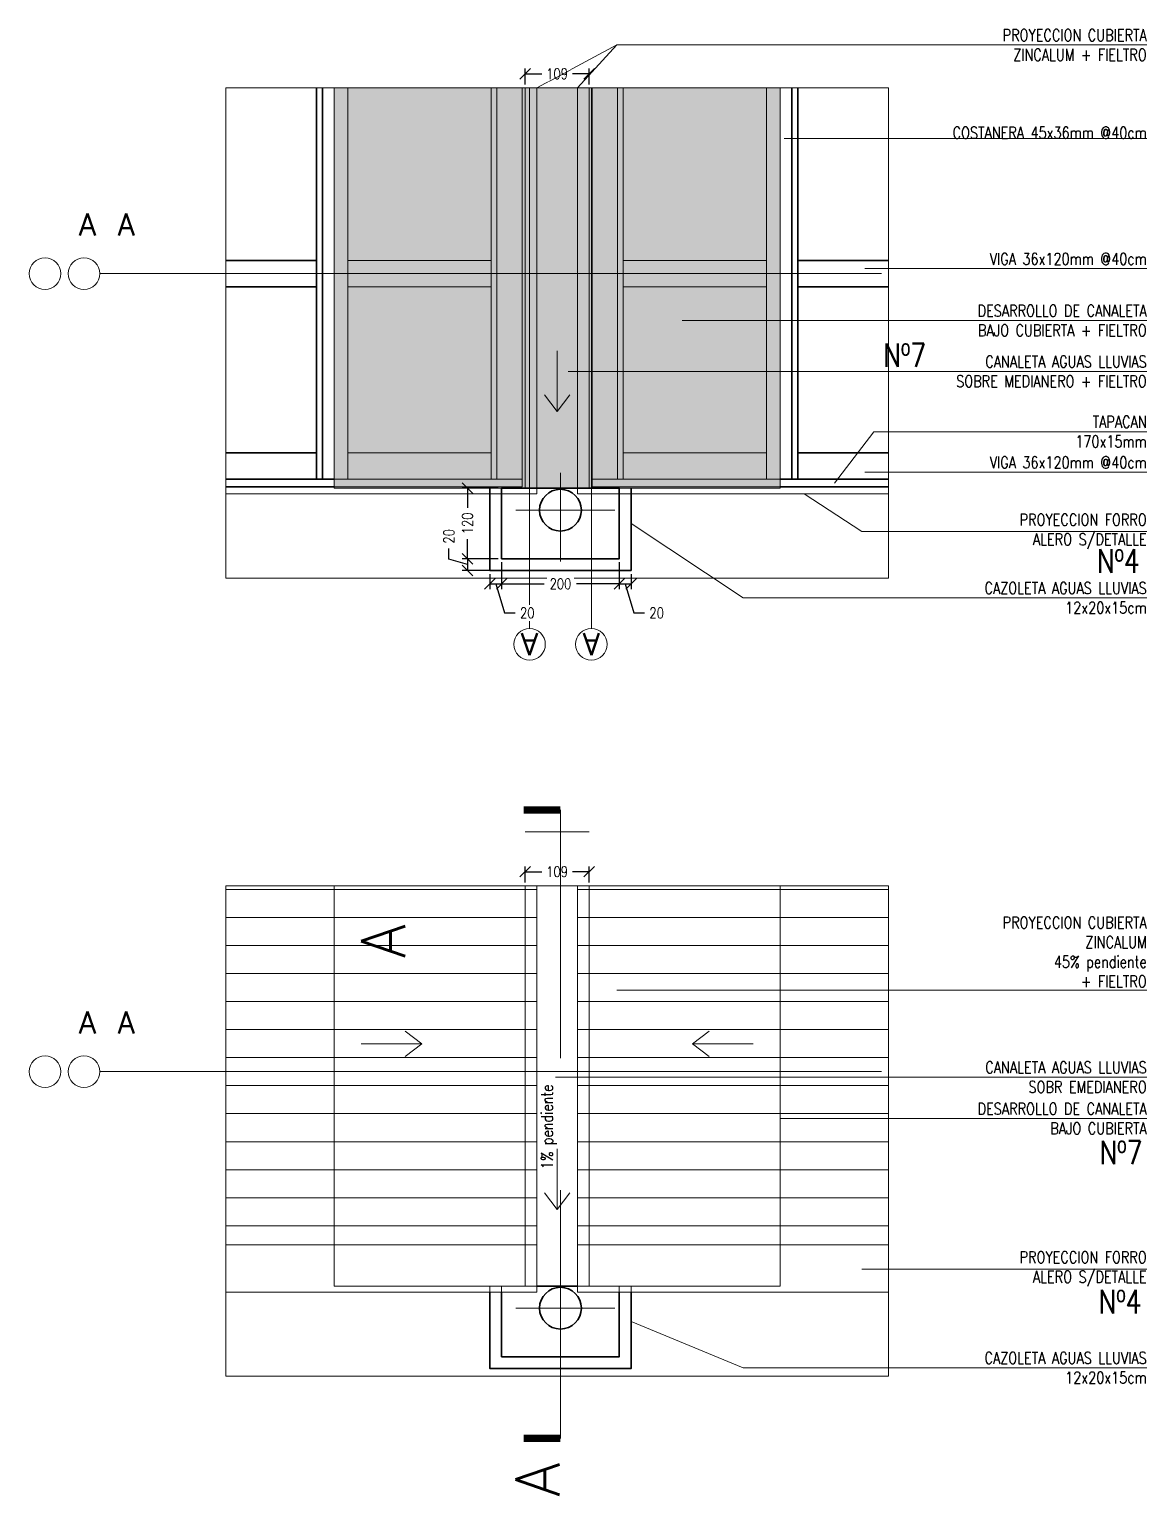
# Model space of a CAD drawing. Header units: metres. Extents: x -2 to 612, y -64 to 156.
# Drawn here: x 505.345 to 507.244, y -3.838 to -1.348 of the extents above; entities that cross this region are included whole.
import ezdxf
from ezdxf.enums import TextEntityAlignment as Align

# ---------------------------------------------------------------- set-up
doc = ezdxf.new("R2010")
doc.units = ezdxf.units.M
doc.header["$LTSCALE"] = 5
doc.header["$MEASUREMENT"] = 0
doc.linetypes.add('HIDDEN', pattern=[0.375, 0.25, -0.125])
doc.layers.get('0').update_dxf_attribs({"color": 30})
doc.layers.get('DEFPOINTS').update_dxf_attribs({"color": 210})
doc.layers.add('_AUX', color=210, linetype='Continuous', lineweight=18, plot=False)
for name, color, linetype, lineweight in [('A-ANNO-DIMS', 3, 'Continuous', 18), ('A-ANNO-SYMB', 3, 'Continuous', 18), ('A-ANNO-TEXT', 3, 'Continuous', 18), ('A-DETL-PATT', 8, 'Continuous', 18), ('A-ELEV-IDEN', 3, 'Continuous', 18), ('A-SECT-MCUT', 7, 'Continuous', 35)]:
    doc.layers.add(name, color=color, linetype=linetype, lineweight=lineweight)
doc.styles.add('E-ROMANS', font='romans.shx', dxfattribs={"width": 0.8})
doc.dimstyles.new('E-0010_TICK_18', dxfattribs={"dimscale": 0.001, "dimtxt": 18, "dimasz": 18, "dimexe": 9, "dimexo": 6, "dimgap": 9, "dimtad": 0, "dimdec": 0, "dimlfac": 1000, "dimzin": 0, "dimdsep": 46, "dimtxsty": 'E-ROMANS', "dimblk": 'OBLIQUE', "dimcen": 9, "dimclrd": 256, "dimclre": 256, "dimclrt": 256, "dimadec": 0, "dimazin": 0, "dimtfac": 1, "dimtdec": 0, "dimtmove": 1, "dimatfit": 3, "dimldrblk": 'OPEN90', "dimfxl": 1, "dimtfill": 1, "dimtolj": 1, "dimtzin": 0, "dimarcsym": 0})

# ---------------------------------------------------------------- blocks, each defined once
blk = doc.blocks.new('_Oblique')
at = {"color": 0, "linetype": 'ByBlock', "lineweight": -2}
blk.add_line((-0.5, -0.5), (0.5, 0.5), dxfattribs=at)
blk = doc.blocks.new('*D998')
at = {"layer": 'A-ANNO-DIMS', "lineweight": -2, "transparency": 16777216}
for p, q in [((506.1871, -1.4416), (506.1871, -1.4144)), ((506.2962, -1.4416), (506.2962, -1.4144)), ((506.1871, -1.4234), (506.2155, -1.4234)), ((506.2962, -1.4234), (506.2678, -1.4234))]:
    blk.add_line(p, q, dxfattribs=at)
at = {"layer": 'DEFPOINTS', "color": 0, "transparency": 16777216}
for p in [(506.2962, -1.4234), (506.1871, -1.4476), (506.2962, -1.4476)]:
    blk.add_point(p, dxfattribs=at)
at = {"layer": 'A-ANNO-DIMS', "lineweight": -2, "transparency": 16777216, "xscale": 0.018, "yscale": 0.018, "zscale": 0.018, "rotation": 180}
blk.add_blockref('_Oblique', (506.1871, -1.4234), dxfattribs=at)
at = {"layer": 'A-ANNO-DIMS', "lineweight": -2, "transparency": 16777216, "xscale": 0.018, "yscale": 0.018, "zscale": 0.018}
blk.add_blockref('_Oblique', (506.2962, -1.4234), dxfattribs=at)
at = {"layer": 'A-ANNO-DIMS', "transparency": 16777216, "insert": (506.2416, -1.4234), "char_height": 0.018, "attachment_point": 5, "style": 'E-ROMANS', "bg_fill": 3, "box_fill_scale": 1.25, "bg_fill_color": 256, "bg_fill_true_color": 13158600, "bg_fill_transparency": 0}
blk.add_mtext('\\A1;109', dxfattribs=at)
blk = doc.blocks.new('_Open90')
at = {"color": 0, "linetype": 'ByBlock', "lineweight": -2}
for p, q in [((0, 0), (-1, 0)), ((-0.5, 0.5), (0, 0)), ((0, 0), (-0.5, -0.5))]:
    blk.add_line(p, q, dxfattribs=at)
blk = doc.blocks.new('*D999')
at = {"layer": 'A-ANNO-DIMS', "lineweight": -2, "transparency": 16777216}
for p, q in [((506.1413, -2.1277), (506.0802, -2.1277)), ((506.0892, -2.1277), (506.0892, -2.1612)), ((506.0892, -2.2477), (506.0892, -2.2142)), ((506.1413, -2.2477), (506.0802, -2.2477))]:
    blk.add_line(p, q, dxfattribs=at)
at = {"layer": 'DEFPOINTS', "color": 0, "transparency": 16777216}
for p in [(506.1473, -2.1277), (506.0892, -2.2477), (506.1473, -2.2477)]:
    blk.add_point(p, dxfattribs=at)
at = {"layer": 'A-ANNO-DIMS', "lineweight": -2, "transparency": 16777216, "xscale": 0.018, "yscale": 0.018, "zscale": 0.018}
for p, rotation in [((506.0892, -2.1277), 90), ((506.0892, -2.2477), 270)]:
    blk.add_blockref('_Oblique', p, dxfattribs=dict(at, rotation=rotation))
at = {"layer": 'A-ANNO-DIMS', "transparency": 16777216, "insert": (506.0892, -2.1877), "char_height": 0.018, "attachment_point": 5, "rotation": 90, "style": 'E-ROMANS', "bg_fill": 3, "box_fill_scale": 1.25, "bg_fill_color": 256, "bg_fill_true_color": 13158600, "bg_fill_transparency": 0}
blk.add_mtext('\\A1;120', dxfattribs=at)
blk = doc.blocks.new('*D1000')
at = {"layer": 'A-ANNO-DIMS', "lineweight": -2, "transparency": 16777216}
for p, q in [((506.0577, -2.2482), (506.0577, -2.2302)), ((506.0892, -2.2577), (506.0577, -2.2482)), ((506.1413, -2.2477), (506.0802, -2.2477)), ((506.0892, -2.2477), (506.0892, -2.2677)), ((506.1413, -2.2677), (506.0802, -2.2677))]:
    blk.add_line(p, q, dxfattribs=at)
at = {"layer": 'DEFPOINTS', "color": 0, "transparency": 16777216}
for p in [(506.1473, -2.2477), (506.0892, -2.2677), (506.1473, -2.2677)]:
    blk.add_point(p, dxfattribs=at)
at = {"layer": 'A-ANNO-DIMS', "lineweight": -2, "transparency": 16777216, "xscale": 0.018, "yscale": 0.018, "zscale": 0.018, "rotation": 270}
blk.add_blockref('_Oblique', (506.0892, -2.2677), dxfattribs=at)
at = {"layer": 'A-ANNO-DIMS', "transparency": 16777216, "insert": (506.0577, -2.2096), "char_height": 0.018, "attachment_point": 5, "rotation": 90, "style": 'E-ROMANS', "bg_fill": 3, "box_fill_scale": 1.25, "bg_fill_color": 256, "bg_fill_true_color": 13158600, "bg_fill_transparency": 0}
blk.add_mtext('\\A1;20', dxfattribs=at)
at = {"layer": 'A-ANNO-DIMS', "lineweight": -2, "transparency": 16777216, "xscale": 0.018, "yscale": 0.018, "zscale": 0.018, "rotation": 90}
blk.add_blockref('_Oblique', (506.0892, -2.2477), dxfattribs=at)
blk = doc.blocks.new('*D1001')
at = {"layer": 'A-ANNO-DIMS', "lineweight": -2, "transparency": 16777216}
for p, q in [((506.1473, -2.2537), (506.1473, -2.2993)), ((506.1273, -2.2737), (506.1273, -2.2993)), ((506.1273, -2.2903), (506.1473, -2.2903)), ((506.1373, -2.2903), (506.1521, -2.3398)), ((506.1521, -2.3398), (506.1701, -2.3398))]:
    blk.add_line(p, q, dxfattribs=at)
at = {"layer": 'DEFPOINTS', "color": 0, "transparency": 16777216}
for p in [(506.1473, -2.2477), (506.1273, -2.2677), (506.1473, -2.2903)]:
    blk.add_point(p, dxfattribs=at)
at = {"layer": 'A-ANNO-DIMS', "lineweight": -2, "transparency": 16777216, "xscale": 0.018, "yscale": 0.018, "zscale": 0.018, "rotation": 180}
blk.add_blockref('_Oblique', (506.1273, -2.2903), dxfattribs=at)
at = {"layer": 'A-ANNO-DIMS', "lineweight": -2, "transparency": 16777216, "xscale": 0.018, "yscale": 0.018, "zscale": 0.018}
blk.add_blockref('_Oblique', (506.1473, -2.2903), dxfattribs=at)
at = {"layer": 'A-ANNO-DIMS', "transparency": 16777216, "insert": (506.1908, -2.3398), "char_height": 0.018, "attachment_point": 5, "style": 'E-ROMANS', "bg_fill": 3, "box_fill_scale": 1.25, "bg_fill_color": 256, "bg_fill_true_color": 13158600, "bg_fill_transparency": 0}
blk.add_mtext('\\A1;20', dxfattribs=at)
blk = doc.blocks.new('*D1002')
at = {"layer": 'A-ANNO-DIMS', "lineweight": -2, "transparency": 16777216}
for p, q in [((506.1473, -2.2537), (506.1473, -2.2993)), ((506.3473, -2.2537), (506.3473, -2.2993)), ((506.1473, -2.2903), (506.2197, -2.2903)), ((506.3473, -2.2903), (506.2748, -2.2903))]:
    blk.add_line(p, q, dxfattribs=at)
at = {"layer": 'DEFPOINTS', "color": 0, "transparency": 16777216}
for p in [(506.1473, -2.2477), (506.3473, -2.2477), (506.3473, -2.2903)]:
    blk.add_point(p, dxfattribs=at)
at = {"layer": 'A-ANNO-DIMS', "lineweight": -2, "transparency": 16777216, "xscale": 0.018, "yscale": 0.018, "zscale": 0.018, "rotation": 180}
blk.add_blockref('_Oblique', (506.1473, -2.2903), dxfattribs=at)
at = {"layer": 'A-ANNO-DIMS', "lineweight": -2, "transparency": 16777216, "xscale": 0.018, "yscale": 0.018, "zscale": 0.018}
blk.add_blockref('_Oblique', (506.3473, -2.2903), dxfattribs=at)
at = {"layer": 'A-ANNO-DIMS', "transparency": 16777216, "insert": (506.2473, -2.2903), "char_height": 0.018, "attachment_point": 5, "style": 'E-ROMANS', "bg_fill": 3, "box_fill_scale": 1.25, "bg_fill_color": 256, "bg_fill_true_color": 13158600, "bg_fill_transparency": 0}
blk.add_mtext('\\A1;200', dxfattribs=at)
blk = doc.blocks.new('*D1003')
at = {"layer": 'A-ANNO-DIMS', "lineweight": -2, "transparency": 16777216}
for p, q in [((506.3473, -2.2537), (506.3473, -2.2993)), ((506.3473, -2.2903), (506.3673, -2.2903)), ((506.3573, -2.2903), (506.3721, -2.3398)), ((506.3673, -2.2737), (506.3673, -2.2993)), ((506.3721, -2.3398), (506.3901, -2.3398))]:
    blk.add_line(p, q, dxfattribs=at)
at = {"layer": 'DEFPOINTS', "color": 0, "transparency": 16777216}
for p in [(506.3473, -2.2477), (506.3673, -2.2677), (506.3673, -2.2903)]:
    blk.add_point(p, dxfattribs=at)
at = {"layer": 'A-ANNO-DIMS', "lineweight": -2, "transparency": 16777216, "xscale": 0.018, "yscale": 0.018, "zscale": 0.018, "rotation": 180}
blk.add_blockref('_Oblique', (506.3473, -2.2903), dxfattribs=at)
at = {"layer": 'A-ANNO-DIMS', "lineweight": -2, "transparency": 16777216, "xscale": 0.018, "yscale": 0.018, "zscale": 0.018}
blk.add_blockref('_Oblique', (506.3673, -2.2903), dxfattribs=at)
at = {"layer": 'A-ANNO-DIMS', "transparency": 16777216, "insert": (506.4108, -2.3398), "char_height": 0.018, "attachment_point": 5, "style": 'E-ROMANS', "bg_fill": 3, "box_fill_scale": 1.25, "bg_fill_color": 256, "bg_fill_true_color": 13158600, "bg_fill_transparency": 0}
blk.add_mtext('\\A1;20', dxfattribs=at)
blk = doc.blocks.new('*D1004')
at = {"layer": 'A-ANNO-DIMS', "lineweight": -2, "transparency": 16777216}
for p, q in [((506.1871, -2.7979), (506.1871, -2.7706)), ((506.1871, -2.7796), (506.2155, -2.7796)), ((506.2962, -2.7796), (506.2678, -2.7796)), ((506.2962, -2.7979), (506.2962, -2.7706))]:
    blk.add_line(p, q, dxfattribs=at)
at = {"layer": 'DEFPOINTS', "color": 0, "transparency": 16777216}
for p in [(506.2962, -2.7796), (506.1871, -2.8039), (506.2962, -2.8039)]:
    blk.add_point(p, dxfattribs=at)
at = {"layer": 'A-ANNO-DIMS', "lineweight": -2, "transparency": 16777216, "xscale": 0.018, "yscale": 0.018, "zscale": 0.018, "rotation": 180}
blk.add_blockref('_Oblique', (506.1871, -2.7796), dxfattribs=at)
at = {"layer": 'A-ANNO-DIMS', "lineweight": -2, "transparency": 16777216, "xscale": 0.018, "yscale": 0.018, "zscale": 0.018}
blk.add_blockref('_Oblique', (506.2962, -2.7796), dxfattribs=at)
at = {"layer": 'A-ANNO-DIMS', "transparency": 16777216, "insert": (506.2416, -2.7796), "char_height": 0.018, "attachment_point": 5, "style": 'E-ROMANS', "bg_fill": 3, "box_fill_scale": 1.25, "bg_fill_color": 256, "bg_fill_true_color": 13158600, "bg_fill_transparency": 0}
blk.add_mtext('\\A1;109', dxfattribs=at)

msp = doc.modelspace()

# ---------------------------------------------------------------- hatches: boundary and pattern name
at = {"layer": 'A-DETL-PATT'}
h = msp.add_hatch(color=256, dxfattribs=at)
h.paths.add_polyline_path([(506.62061, -1.44759), (506.29615, -1.44759), (506.29615, -1.89234), (506.62061, -1.89234)])
h.paths.add_polyline_path([(506.62061, -1.89234), (506.29615, -1.89234), (506.29615, -2.12769), (506.34725, -2.12769), (506.62061, -2.12769)])
h.paths.add_polyline_path([(506.18715, -1.44759), (505.86269, -1.44759), (505.86269, -2.12769), (506.14725, -2.12769), (506.18715, -2.12769)])
msp.add_hatch(color=256, dxfattribs=at).paths.add_polyline_path([(506.29615, -1.44759), (506.18715, -1.44759), (506.18715, -2.12769), (506.29615, -2.12769)])
h = msp.add_hatch(dxfattribs=at)
h.set_pattern_fill('LINE', color=256, scale=0.015, style=0)
h.set_pattern_definition([(0, (0, 0), (0, 0.047625), [])])
h.paths.add_polyline_path([(506.20715, -2.80387), (505.67876, -2.80387), (505.67876, -3.41397), (506.20715, -3.41397)])

# ---------------------------------------------------------------- linework, layer by layer
at = {"layer": '_AUX'}
for points in [[(505.67876, -1.44759), (506.80454, -1.44759), (506.80454, -2.28093), (505.67876, -2.28093)], [(505.67876, -2.80387), (506.80454, -2.80387), (506.80454, -3.63722), (505.67876, -3.63722)]]:
    msp.add_lwpolyline(points, close=True, dxfattribs=at)
for points in [[(506.24725, -2.10149), (506.24725, -2.25268)], [(506.33992, -2.16519), (506.1714, -2.16519)], [(506.18715, -2.71164), (506.29615, -2.71164)], [(506.24725, -3.45777), (506.24725, -3.60896)], [(506.33992, -3.52147), (506.1714, -3.52147)]]:
    msp.add_lwpolyline(points, dxfattribs=at)
at = {"layer": 'A-ANNO-SYMB'}
for p, q in [((505.86269, -2.12769), (505.86269, -1.44759)), ((506.62061, -2.12769), (506.62061, -1.44759)), ((506.62061, -2.12769), (506.62061, -1.44759)), ((506.62061, -2.12769), (506.34725, -2.12769)), ((506.20715, -3.49397), (506.20715, -2.80387)), ((506.27615, -3.49397), (506.27615, -2.80387)), ((506.24725, -3.32081), (506.24725, -3.74288))]:
    msp.add_line(p, q, dxfattribs=at)
at = {"layer": 'A-ANNO-SYMB', "ltscale": 10}
for p, q in [((506.19473, -2.36631), (506.19473, -1.44759)), ((506.29977, -1.44759), (506.29977, -2.36631)), ((506.79278, -1.76319), (505.46425, -1.76319)), ((506.79278, -3.11947), (505.46425, -3.11947))]:
    msp.add_line(p, q, dxfattribs=at)
at = {"layer": 'A-ANNO-SYMB', "linetype": 'HIDDEN', "ltscale": 10}
for p, q in [((506.24165, -1.89423), (506.24165, -1.99727)), ((506.24165, -1.99727), (506.22032, -1.96938)), ((506.24165, -1.99727), (506.26298, -1.96938)), ((506.01143, -3.0721), (505.98354, -3.05076)), ((506.47187, -3.0721), (506.49976, -3.05076)), ((505.90839, -3.0721), (506.01143, -3.0721)), ((506.01143, -3.0721), (505.98354, -3.09343)), ((506.57491, -3.0721), (506.47187, -3.0721)), ((506.47187, -3.0721), (506.49976, -3.09343)), ((506.24165, -3.25051), (506.24165, -3.35355)), ((506.24165, -3.35355), (506.22032, -3.32566)), ((506.24165, -3.35355), (506.26298, -3.32566))]:
    msp.add_line(p, q, dxfattribs=at)
at = {"layer": 'A-ANNO-SYMB'}
for points in [[(506.18715, -1.44759), (506.18715, -2.12769)], [(506.29615, -1.44759), (506.29615, -2.12769)], [(506.14725, -2.12769), (505.86269, -2.12769)], [(505.67876, -3.41397), (506.20715, -3.41397)], [(506.80454, -3.41397), (506.27615, -3.41397)], [(505.67876, -3.49397), (506.20715, -3.49397)], [(506.80454, -3.49397), (506.27615, -3.49397)]]:
    msp.add_lwpolyline(points, dxfattribs=at)
at = {"layer": 'A-ANNO-SYMB', "const_width": 0.0125}
for points in [[(506.24725, -2.67467), (506.18475, -2.67467)], [(506.24725, -3.74288), (506.18475, -3.74288)]]:
    msp.add_lwpolyline(points, dxfattribs=at)
at = {"layer": 'A-ANNO-SYMB'}
for centre in [(505.37138, -1.76319), (505.43743, -1.76319), (506.19473, -2.39312), (506.29977, -2.39312), (505.37138, -3.11947), (505.43743, -3.11947)]:
    msp.add_circle(centre, 0.02682, dxfattribs=at)
at = {"layer": 'A-ANNO-TEXT'}
for points in [[(507.24357, -1.37458), (506.92564, -1.37458), (506.343, -1.37458)], [(507.24357, -1.5336), (506.92564, -1.5336), (506.62719, -1.5336)], [(507.24357, -1.75451), (506.76455, -1.75451)], [(507.24357, -1.84293), (506.45384, -1.84293)], [(507.24357, -1.9294), (506.26044, -1.9294)], [(506.71319, -2.11941), (506.77968, -2.03177)], [(507.24357, -2.03177), (506.77968, -2.03177)], [(507.24357, -2.10041), (506.76455, -2.10041)], [(506.7593, -2.20145), (506.66131, -2.13769)], [(507.24357, -2.20145), (506.7593, -2.20145)], [(507.24357, -2.31421), (506.55769, -2.31421)], [(507.24357, -2.98101), (506.92564, -2.98101), (506.343, -2.98101)], [(507.24357, -3.12883), (506.23902, -3.12883)], [(507.24357, -3.19921), (506.62061, -3.19921)], [(507.24357, -3.45488), (506.7593, -3.45488)], [(506.36725, -3.54397), (506.55769, -3.62273)], [(507.24357, -3.62273), (506.55769, -3.62273)]]:
    msp.add_lwpolyline(points, dxfattribs=at)
at = {"layer": 'A-ELEV-IDEN', "ltscale": 10}
for p, q in [((505.88584, -1.44759), (505.88584, -2.11269)), ((506.12932, -1.44759), (506.12932, -2.11269)), ((506.13932, -1.44759), (506.13932, -2.11269)), ((506.18215, -1.44759), (506.18215, -2.11269)), ((506.20715, -2.13769), (506.20715, -1.44759)), ((506.27615, -2.13769), (506.27615, -1.44759)), ((506.34398, -1.44759), (506.34398, -2.11269)), ((506.35398, -1.44759), (506.35398, -2.11269)), ((506.59746, -1.44759), (506.59746, -2.11269)), ((505.86269, -3.48397), (505.86269, -2.80387)), ((506.62061, -3.48397), (506.62061, -2.80387)), ((506.27615, -3.48397), (506.34725, -3.48397)), ((506.34725, -3.48397), (506.34725, -3.49397)), ((506.36725, -3.48397), (506.36725, -3.49397))]:
    msp.add_line(p, q, dxfattribs=at)
for points in [[(506.12932, -1.74069), (505.88584, -1.74069)], [(506.35398, -1.74069), (506.59746, -1.74069)], [(506.12932, -1.78569), (505.88584, -1.78569)], [(506.35398, -1.78569), (506.59746, -1.78569)], [(506.12932, -2.06769), (505.88584, -2.06769)], [(506.35398, -2.06769), (506.59746, -2.06769)], [(505.86269, -2.11269), (506.18215, -2.11269)], [(506.18215, -2.11269), (506.18215, -2.12569)], [(506.62061, -2.11269), (506.30115, -2.11269)], [(506.30115, -2.11269), (506.30115, -2.12569)], [(505.67876, -2.13769), (506.20715, -2.13769)], [(505.86269, -2.12569), (506.18215, -2.12569)], [(506.80454, -2.13769), (506.27615, -2.13769)], [(506.62061, -2.12569), (506.30115, -2.12569)], [(506.18715, -2.80387), (506.18715, -3.48397)], [(506.14725, -3.48397), (505.86269, -3.48397)], [(506.12725, -3.48397), (506.12725, -3.48397), (506.12725, -3.49397)], [(506.20715, -3.48397), (506.14725, -3.48397), (506.14725, -3.49397)], [(506.34725, -3.48397), (506.62061, -3.48397)]]:
    msp.add_lwpolyline(points, dxfattribs=at)
at = {"layer": 'A-SECT-MCUT'}
for p, q in [((505.83289, -1.44759), (505.83289, -2.11269)), ((505.84289, -1.44759), (505.84289, -2.11269)), ((506.64041, -1.44759), (506.64041, -2.11269)), ((506.65041, -1.44759), (506.65041, -2.11269)), ((506.29615, -2.12769), (506.18715, -2.12769)), ((506.27615, -3.48397), (506.20715, -3.48397))]:
    msp.add_line(p, q, dxfattribs=at)
for points in [[(505.83289, -1.74069), (505.67876, -1.74069)], [(506.65041, -1.74069), (506.80454, -1.74069)], [(505.83289, -1.78569), (505.67876, -1.78569)], [(506.65041, -1.78569), (506.80454, -1.78569)], [(505.83289, -2.06769), (505.67876, -2.06769)], [(506.65041, -2.06769), (506.80454, -2.06769)], [(505.67876, -2.11269), (505.86269, -2.11269)], [(506.80454, -2.11269), (506.62061, -2.11269)], [(505.67876, -2.12569), (505.86269, -2.12569)], [(506.12725, -2.12769), (506.12725, -2.12769), (506.12725, -2.26769), (506.36725, -2.26769), (506.36725, -2.12769), (506.36725, -2.12769)], [(506.18715, -2.12769), (506.14725, -2.12769), (506.14725, -2.24769), (506.34725, -2.24769), (506.34725, -2.12769), (506.29615, -2.12769)], [(506.80454, -2.12569), (506.62061, -2.12569)], [(506.12725, -3.49397), (506.12725, -3.62397), (506.24725, -3.62397)], [(506.14725, -3.49397), (506.14725, -3.60397), (506.24725, -3.60397)], [(506.34725, -3.49397), (506.34725, -3.60397), (506.24725, -3.60397)], [(506.36725, -3.49397), (506.36725, -3.62397), (506.24725, -3.62397)]]:
    msp.add_lwpolyline(points, dxfattribs=at)
for centre in [(506.24725, -2.16519), (506.24725, -3.52147)]:
    msp.add_circle(centre, 0.0355, dxfattribs=at)

# ---------------------------------------------------------------- texts
at = {"layer": 'A-ANNO-TEXT', "style": 'E-ROMANS'}
for s, insert, char_height, attachment_point in [('\\A1;PROYECCION CUBIERTA\\PZINCALUM + FIELTRO', (507.24357, -1.37458), 0.02, 6), ('\\A1;COSTANERA 45x36mm @40cm', (507.24357, -1.5336), 0.02, 9), ('VIGA 36x120mm @40cm', (507.24357, -1.73812), 0.02, 6), ('\\A1;DESARROLLO DE CANALETA \\PBAJO CUBIERTA + FIELTRO', (507.24357, -1.84293), 0.02, 6), ('Nº7', (506.8325, -1.8817), 0.04, 2), ('\\A1;CANALETA AGUAS LLUVIAS\\PSOBRE MEDIANERO + FIELTRO', (507.24357, -1.9294), 0.02, 6), ('\\A1;TAPACAN\\P170x15mm', (507.24357, -2.03177), 0.02, 6), ('VIGA 36x120mm @40cm', (507.24357, -2.08402), 0.02, 6), ('PROYECCION FORRO \\PALERO S/DETALLE', (507.24357, -2.20145), 0.02, 6), ('Nº4', (507.19554, -2.23162), 0.04, 2), ('\\A1;CAZOLETA AGUAS LLUVIAS\\P12x20x15cm', (507.24357, -2.31421), 0.02, 6), ('\\A1;PROYECCION CUBIERTA\\PZINCALUM\\P45% pendiente\\P+ FIELTRO', (507.24357, -2.97611), 0.02, 9), ('\\A1;CANALETA AGUAS LLUVIAS\\PSOBR EMEDIANERO', (507.24357, -3.12883), 0.02, 6), ('\\A1;DESARROLLO DE CANALETA \\PBAJO CUBIERTA', (507.24357, -3.19921), 0.02, 6), ('Nº7', (507.20001, -3.2368), 0.04, 2), ('PROYECCION FORRO \\PALERO S/DETALLE', (507.24357, -3.45488), 0.02, 6), ('Nº4', (507.19853, -3.49034), 0.04, 2), ('\\A1;CAZOLETA AGUAS LLUVIAS\\P12x20x15cm', (507.24357, -3.62273), 0.02, 6)]:
    msp.add_mtext(s, dxfattribs=dict(at, insert=insert, char_height=char_height, attachment_point=attachment_point))
at = {"layer": 'A-ANNO-TEXT', "insert": (506.24119, -3.14129), "char_height": 0.02, "attachment_point": 9, "rotation": 90, "style": 'E-ROMANS'}
msp.add_mtext('\\A1;1% pendiente', dxfattribs=at)
at = {"layer": 'A-ANNO-TEXT', "style": 'E-ROMANS'}
for p in [(505.44337, -1.67985), (505.50941, -1.67985), (505.44337, -3.03613), (505.50941, -3.03613)]:
    msp.add_attdef('A', text='0.00', height=0.0375, dxfattribs=at).set_placement(p, align=Align.MIDDLE_CENTER)
for p in [(506.19473, -2.39312), (506.29977, -2.39312)]:
    msp.add_attdef('A', text='0.00', height=0.0375, rotation=180, dxfattribs=at).set_placement(p, align=Align.MIDDLE_CENTER)
for p in [(505.94603, -2.92652), (506.20835, -3.84165)]:
    msp.add_attdef('A', text='CORTE', height=0.074949, rotation=90, dxfattribs=at).set_placement(p, align=Align.MIDDLE_LEFT)

# ---------------------------------------------------------------- next in the draw order: dimensions: what is measured, and where the dimension line sits
at = {"layer": 'A-ANNO-DIMS'}
for base, p1, p2, picture, middle in [((506.29615, -1.42336), (506.18715, -1.44759), (506.29615, -1.44759), '*D998', (506.24165, -1.42336)), ((506.29615, -2.77964), (506.18715, -2.80387), (506.29615, -2.80387), '*D1004', (506.24165, -2.77964))]:
    dim = msp.add_linear_dim(base=base, p1=p1, p2=p2, dimstyle='E-0010_TICK_18', dxfattribs=at)
    dim.commit()
    dim.dimension.update_dxf_attribs({"geometry": picture, "text_midpoint": middle})
dim = msp.add_linear_dim(base=(506.08922, -2.24769), p1=(506.14725, -2.12769), p2=(506.14725, -2.24769), angle=90, dimstyle='E-0010_TICK_18', dxfattribs=at)
dim.commit()
dim.dimension.update_dxf_attribs({"geometry": '*D999', "text_midpoint": (506.08922, -2.18769)})

# ---------------------------------------------------------------- next in the draw order: hatches: boundary and pattern name
at = {"layer": 'A-DETL-PATT'}
h = msp.add_hatch(dxfattribs=at)
h.set_pattern_fill('LINE', color=256, scale=0.015, style=0)
h.set_pattern_definition([(180, (1012.4833, 0), (0, 0.047625), [])])
h.paths.add_polyline_path([(506.27615, -2.80387), (506.80454, -2.80387), (506.80454, -3.41397), (506.27615, -3.41397)])

# ---------------------------------------------------------------- next in the draw order: linework, layer by layer
at = {"layer": 'A-ANNO-SYMB'}
msp.add_line((506.24725, -3.09674), (506.24725, -2.67467), dxfattribs=at)
at = {"layer": 'A-ANNO-TEXT'}
for points in [[(506.20715, -1.44759), (506.343, -1.37458)], [(506.27615, -1.44759), (506.343, -1.37458)]]:
    msp.add_lwpolyline(points, dxfattribs=at)
at = {"layer": 'A-ELEV-IDEN', "ltscale": 10}
msp.add_line((506.30115, -1.44759), (506.30115, -2.11269), dxfattribs=at)
msp.add_lwpolyline([(506.29615, -2.80387), (506.29615, -3.48397)], dxfattribs=at)

# ---------------------------------------------------------------- next in the draw order: dimensions: what is measured, and where the dimension line sits
at = {"layer": 'A-ANNO-DIMS'}
dim = msp.add_linear_dim(base=(506.08922, -2.26769), p1=(506.14725, -2.24769), p2=(506.14725, -2.26769), angle=90, dimstyle='E-0010_TICK_18', dxfattribs=at)
dim.commit()
dim.dimension.update_dxf_attribs({"geometry": '*D1000', "text_midpoint": (506.05772, -2.22124)})

# ---------------------------------------------------------------- next in the draw order: dimensions: what is measured, and where the dimension line sits
dim = msp.add_linear_dim(base=(506.14725, -2.2903), p1=(506.12725, -2.26769), p2=(506.14725, -2.24769), dimstyle='E-0010_TICK_18', dxfattribs=at)
dim.commit()
dim.dimension.update_dxf_attribs({"geometry": '*D1001', "text_midpoint": (506.1791, -2.3398)})

# ---------------------------------------------------------------- next in the draw order: dimensions: what is measured, and where the dimension line sits
dim = msp.add_linear_dim(base=(506.34725, -2.2903), p1=(506.14725, -2.24769), p2=(506.34725, -2.24769), dimstyle='E-0010_TICK_18', dxfattribs=at)
dim.commit()
dim.dimension.update_dxf_attribs({"geometry": '*D1002', "text_midpoint": (506.24725, -2.2903)})

# ---------------------------------------------------------------- next in the draw order: dimensions: what is measured, and where the dimension line sits
dim = msp.add_linear_dim(base=(506.36725, -2.2903), p1=(506.34725, -2.24769), p2=(506.36725, -2.26769), dimstyle='E-0010_TICK_18', dxfattribs=at)
dim.commit()
dim.dimension.update_dxf_attribs({"geometry": '*D1003', "text_midpoint": (506.3991, -2.3398)})

# ---------------------------------------------------------------- next in the draw order: linework, layer by layer
at = {"layer": 'A-ANNO-TEXT'}
msp.add_lwpolyline([(506.36725, -2.18769), (506.55769, -2.31421)], dxfattribs=at)

doc.saveas('drawing.dxf')
